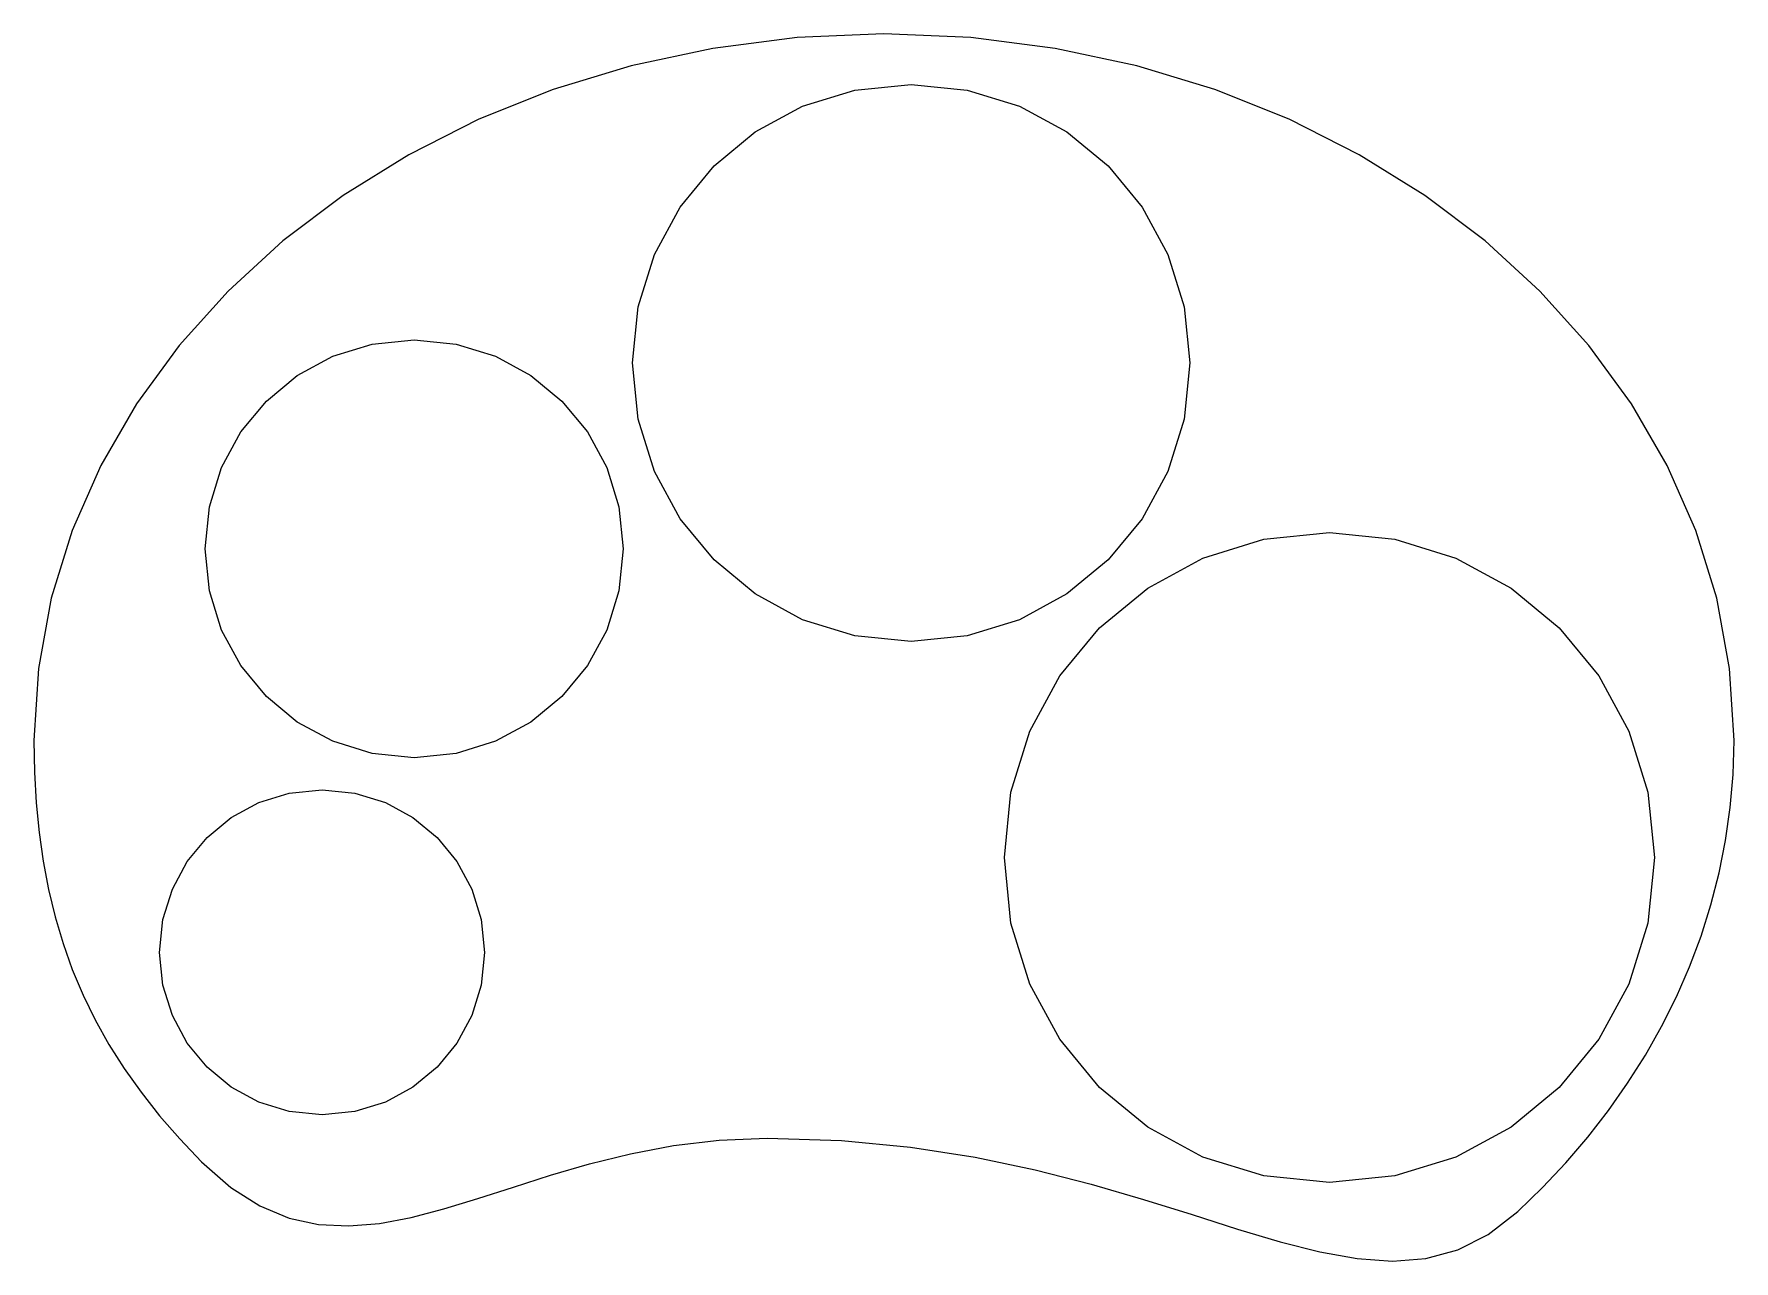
# Model space of a CAD drawing. Extents: x 8 to 124, y 20 to 104.
import ezdxf

# ---------------------------------------------------------------- set-up
doc = ezdxf.new("R2010")
doc.units = 0
doc.layers.add('palette-segments', color=7, linetype='CONTINUOUS')

msp = doc.modelspace()

# ---------------------------------------------------------------- linework, layer by layer
at = {"layer": 'palette-segments', "color": 7}
for p, q in [((66.217835, 103.538584), (60.275294, 103.289171)), ((72.160377, 103.289171), (66.217835, 103.538584)), ((66.217835, 103.538584), (66.217835, 103.538584)), ((54.504555, 102.556804), (48.934899, 101.366179)), ((60.275294, 103.289171), (54.504555, 102.556804)), ((77.931116, 102.556804), (72.160377, 103.289171)), ((83.501124, 101.366179), (77.931116, 102.556804)), ((48.934899, 101.366179), (43.594902, 99.741284)), ((88.841121, 99.741284), (83.501124, 101.366179)), ((64.230991, 99.706007), (68.070271, 100.093004)), ((68.070271, 100.093004), (71.909552, 99.706007)), ((43.594902, 99.741284), (38.514196, 97.706815)), ((60.655235, 98.596168), (64.230991, 99.706007)), ((71.909552, 99.706007), (75.485307, 98.596168)), ((93.921474, 97.706815), (88.841121, 99.741284)), ((38.514196, 97.706815), (33.722416, 95.286407)), ((57.419205, 96.839687), (60.655235, 98.596168)), ((75.485307, 98.596168), (78.721338, 96.839687)), ((98.713255, 95.286407), (93.921474, 97.706815)), ((54.599805, 94.513471), (57.419205, 96.839687)), ((78.721338, 96.839687), (81.540738, 94.513471)), ((33.722416, 95.286407), (29.248135, 92.505107)), ((52.273588, 91.694071), (54.599805, 94.513471)), ((81.540738, 94.513471), (83.866602, 91.694071)), ((103.187535, 92.505107), (98.713255, 95.286407)), ((29.248135, 92.505107), (25.120635, 89.386551)), ((107.315035, 89.386551), (103.187535, 92.505107)), ((50.51746, 88.45804), (52.273588, 91.694071)), ((83.866602, 91.694071), (85.623435, 88.45804)), ((25.120635, 89.386551), (21.369549, 85.955082)), ((49.407269, 84.882284), (50.51746, 88.45804)), ((85.623435, 88.45804), (86.733274, 84.882284)), ((111.066474, 85.955082), (107.315035, 89.386551)), ((21.369549, 85.955082), (18.023805, 82.235393)), ((49.020271, 81.043004), (49.407269, 84.882284)), ((86.733274, 84.882284), (87.120271, 81.043004)), ((114.411866, 82.235393), (111.066474, 85.955082)), ((31.210991, 82.335229), (34.090363, 82.625565)), ((34.090363, 82.625565), (36.970088, 82.335229)), ((18.023805, 82.235393), (15.11233, 78.251473)), ((26.102416, 80.185754), (28.529174, 81.503026)), ((28.529174, 81.503026), (31.210991, 82.335229)), ((36.970088, 82.335229), (39.651905, 81.503026)), ((39.651905, 81.503026), (42.078663, 80.185754)), ((117.322988, 78.251473), (114.411866, 82.235393)), ((49.407269, 77.204076), (49.020271, 81.043004)), ((49.020271, 81.043004), (49.020271, 81.043004)), ((87.120271, 81.043004), (86.733274, 77.204076)), ((23.987866, 78.440915), (26.102416, 80.185754)), ((42.078663, 80.185754), (44.193213, 78.440915)), ((15.11233, 78.251473), (12.66511, 74.028018)), ((22.24338, 76.326365), (23.987866, 78.440915)), ((44.193213, 78.440915), (45.938052, 76.326365)), ((119.77056, 74.028018), (117.322988, 78.251473)), ((50.51746, 73.627968), (49.407269, 77.204076)), ((86.733274, 77.204076), (85.623435, 73.627968)), ((20.925755, 73.899254), (22.24338, 76.326365)), ((45.938052, 76.326365), (47.255324, 73.899254)), ((12.66511, 74.028018), (10.710721, 69.588662)), ((20.093199, 71.217437), (20.925755, 73.899254)), ((47.255324, 73.899254), (48.087527, 71.217437)), ((52.273588, 70.391937), (50.51746, 73.627968)), ((85.623435, 73.627968), (83.866602, 70.391937)), ((121.724949, 69.588662), (119.77056, 74.028018)), ((19.803216, 68.338065), (20.093199, 71.217437)), ((48.087527, 71.217437), (48.377863, 68.338065)), ((54.599805, 67.57289), (52.273588, 70.391937)), ((83.866602, 70.391937), (81.540738, 67.57289)), ((10.710721, 69.588662), (9.278444, 64.958101)), ((88.02303, 67.703418), (92.19498, 68.998465)), ((92.19498, 68.998465), (96.673846, 69.450373)), ((96.673846, 69.450373), (101.152713, 68.998465)), ((101.152713, 68.998465), (105.324663, 67.703418)), ((123.156874, 64.958101), (121.724949, 69.588662)), ((20.093199, 65.458693), (19.803216, 68.338065)), ((48.377863, 68.338065), (48.087527, 65.458693)), ((57.419205, 65.246673), (54.599805, 67.57289)), ((81.540738, 67.57289), (78.721338, 65.246673)), ((84.247602, 65.654484), (88.02303, 67.703418)), ((105.324663, 67.703418), (109.100091, 65.654484)), ((20.925755, 62.776876), (20.093199, 65.458693)), ((48.087527, 65.458693), (47.255324, 62.776876)), ((60.655235, 63.490193), (57.419205, 65.246673)), ((78.721338, 65.246673), (75.485307, 63.490193)), ((80.958302, 62.940565), (84.247602, 65.654484)), ((109.100091, 65.654484), (112.389391, 62.940565)), ((9.278444, 64.958101), (8.39791, 60.160323)), ((124.03776, 60.160323), (123.156874, 64.958101)), ((22.24338, 60.349765), (20.925755, 62.776876)), ((47.255324, 62.776876), (45.938052, 60.349765)), ((64.230991, 62.380354), (60.655235, 63.490193)), ((75.485307, 63.490193), (71.909552, 62.380354)), ((78.244735, 59.651265), (80.958302, 62.940565)), ((112.389391, 62.940565), (115.102957, 59.651265)), ((68.070271, 61.993357), (64.230991, 62.380354)), ((71.909552, 62.380354), (68.070271, 61.993357)), ((8.39791, 60.160323), (8.097696, 55.220023)), ((23.987866, 58.235215), (22.24338, 60.349765)), ((45.938052, 60.349765), (44.193213, 58.235215)), ((76.195449, 55.875837), (78.244735, 59.651265)), ((115.102957, 59.651265), (117.152244, 55.875837)), ((124.337974, 55.220023), (124.03776, 60.160323)), ((26.102416, 56.490376), (23.987866, 58.235215)), ((44.193213, 58.235215), (42.078663, 56.490376)), ((28.529174, 55.172751), (26.102416, 56.490376)), ((42.078663, 56.490376), (39.651905, 55.172751)), ((74.900402, 51.70424), (76.195449, 55.875837)), ((117.152244, 55.875837), (118.447291, 51.70424)), ((8.097696, 55.220023), (8.135091, 53.064551)), ((31.210991, 54.340196), (28.529174, 55.172751)), ((39.651905, 55.172751), (36.970088, 54.340196)), ((124.27271, 52.914621), (124.337974, 55.220023)), ((34.090363, 54.050212), (31.210991, 54.340196)), ((36.970088, 54.340196), (34.090363, 54.050212)), ((34.090363, 54.050212), (34.090363, 54.050212)), ((8.135091, 53.064551), (8.250096, 50.972932)), ((124.080094, 50.63744), (124.27271, 52.914621)), ((23.470694, 50.981046), (25.556316, 51.628393)), ((25.556316, 51.628393), (27.796102, 51.854171)), ((27.796102, 51.854171), (30.035535, 51.628393)), ((30.035535, 51.628393), (32.12151, 50.981046)), ((74.448846, 47.225373), (74.900402, 51.70424)), ((118.447291, 51.70424), (118.898846, 47.225373)), ((8.250096, 50.972932), (8.44483, 48.94199)), ((21.58298, 49.956579), (23.470694, 50.981046)), ((32.12151, 50.981046), (34.009224, 49.956579)), ((123.761888, 48.390246), (124.080094, 50.63744)), ((8.44483, 48.94199), (8.722113, 46.968198)), ((19.93833, 48.599796), (21.58298, 49.956579)), ((34.009224, 49.956579), (35.653874, 48.599796)), ((18.581546, 46.954793), (19.93833, 48.599796)), ((35.653874, 48.599796), (37.010658, 46.954793)), ((123.321269, 46.175507), (123.761888, 48.390246)), ((8.722113, 46.968198), (9.085474, 45.047323)), ((17.556727, 45.067432), (18.581546, 46.954793)), ((37.010658, 46.954793), (38.035477, 45.067432)), ((74.900402, 42.746154), (74.448846, 47.225373)), ((118.898846, 47.225373), (118.447291, 42.746154)), ((122.761763, 43.996046), (123.321269, 46.175507)), ((9.085474, 45.047323), (9.537382, 43.176543)), ((16.90938, 42.981457), (17.556727, 45.067432)), ((38.035477, 45.067432), (38.682824, 42.981457)), ((9.537382, 43.176543), (10.08066, 41.351976)), ((122.085841, 41.853979), (122.761763, 43.996046)), ((16.683602, 40.741671), (16.90938, 42.981457)), ((38.682824, 42.981457), (38.908602, 40.741671)), ((76.195449, 38.574557), (74.900402, 42.746154)), ((118.447291, 42.746154), (117.152244, 38.574557)), ((121.296324, 39.752129), (122.085841, 41.853979)), ((10.08066, 41.351976), (10.71813, 39.569743)), ((16.90938, 38.501884), (16.683602, 40.741671)), ((38.908602, 40.741671), (38.682824, 38.501884)), ((10.71813, 39.569743), (11.452966, 37.826315)), ((120.396035, 37.692965), (121.296324, 39.752129)), ((17.556727, 36.416262), (16.90938, 38.501884)), ((38.682824, 38.501884), (38.035477, 36.416262)), ((78.244735, 34.798776), (76.195449, 38.574557)), ((117.152244, 38.574557), (115.102957, 34.798776)), ((11.452966, 37.826315), (12.287638, 36.118871)), ((119.388149, 35.677898), (120.396035, 37.692965)), ((12.287638, 36.118871), (13.225321, 34.442823)), ((18.581546, 34.528901), (17.556727, 36.416262)), ((38.035477, 36.416262), (37.010658, 34.528901)), ((118.275488, 33.710104), (119.388149, 35.677898)), ((13.225321, 34.442823), (14.268838, 32.794646)), ((19.93833, 32.884251), (18.581546, 34.528901)), ((37.010658, 34.528901), (35.653874, 32.884251)), ((80.958302, 31.509829), (78.244735, 34.798776)), ((115.102957, 34.798776), (112.389391, 31.509829)), ((117.061227, 31.792051), (118.275488, 33.710104)), ((14.268838, 32.794646), (15.42101, 31.171162)), ((21.58298, 31.527115), (19.93833, 32.884251)), ((35.653874, 32.884251), (34.009224, 31.527115)), ((23.470694, 30.502648), (21.58298, 31.527115)), ((34.009224, 31.527115), (32.12151, 30.502648)), ((84.247602, 28.796262), (80.958302, 31.509829)), ((112.389391, 31.509829), (109.100091, 28.796262)), ((115.747482, 29.925857), (117.061227, 31.792051)), ((15.42101, 31.171162), (16.684307, 29.568493)), ((25.556316, 29.854948), (23.470694, 30.502648)), ((32.12151, 30.502648), (30.035535, 29.854948)), ((16.684307, 29.568493), (18.062257, 27.983109)), ((27.796102, 29.629171), (25.556316, 29.854948)), ((30.035535, 29.854948), (27.796102, 29.629171)), ((27.796102, 29.629171), (27.796102, 29.629171)), ((114.337782, 28.11399), (115.747482, 29.925857)), ((18.062257, 27.983109), (19.55733, 26.411484)), ((51.82803, 27.532965), (54.943763, 27.906909)), ((54.943763, 27.906909), (58.236591, 28.043434)), ((58.236591, 28.043434), (63.306007, 27.878334)), ((88.02303, 26.746623), (84.247602, 28.796262)), ((109.100091, 28.796262), (105.324663, 26.746623)), ((112.835655, 26.359273), (114.337782, 28.11399)), ((46.07493, 26.278134), (48.875985, 26.972754)), ((48.875985, 26.972754), (51.82803, 27.532965)), ((63.306007, 27.878334), (68.03711, 27.42184)), ((68.03711, 27.42184), (72.448596, 26.732512)), ((92.19498, 25.451576), (88.02303, 26.746623)), ((105.324663, 26.746623), (101.152713, 25.451576)), ((19.55733, 26.411484), (21.549819, 24.659943)), ((43.412163, 25.502023), (46.07493, 26.278134)), ((72.448596, 26.732512), (76.560574, 25.868207)), ((76.560574, 25.868207), (80.392446, 24.887132)), ((111.24251, 24.663471), (112.835655, 26.359273)), ((21.549819, 24.659943), (23.539132, 23.398409)), ((38.449285, 23.910996), (40.874632, 24.695573)), ((40.874632, 24.695573), (43.412163, 25.502023)), ((80.392446, 24.887132), (83.963263, 23.847143)), ((96.673846, 25.000373), (92.19498, 25.451576)), ((101.152713, 25.451576), (96.673846, 25.000373)), ((96.673846, 25.000373), (96.673846, 25.000373)), ((109.56223, 23.029404), (111.24251, 24.663471)), ((23.539132, 23.398409), (25.537971, 22.574321)), ((36.123774, 23.200148), (38.449285, 23.910996)), ((83.963263, 23.847143), (87.291721, 22.807154)), ((25.537971, 22.574321), (27.559035, 22.136171)), ((27.559035, 22.136171), (29.615377, 22.031748)), ((29.615377, 22.031748), (31.719696, 22.208843)), ((31.719696, 22.208843), (33.884694, 22.615596)), ((33.884694, 22.615596), (36.123774, 23.200148)), ((87.291721, 22.807154), (90.398282, 21.825021)), ((107.539402, 21.454604), (109.56223, 23.029404)), ((90.398282, 21.825021), (93.301291, 20.958598)), ((93.301291, 20.958598), (96.020855, 20.266448)), ((105.448488, 20.403326), (107.539402, 21.454604)), ((96.020855, 20.266448), (98.576377, 19.806426)), ((98.576377, 19.806426), (100.986555, 19.637446)), ((100.986555, 19.637446), (103.270791, 19.817009)), ((103.270791, 19.817009), (105.448488, 20.403326))]:
    msp.add_line(p, q, dxfattribs=at)

doc.saveas('drawing.dxf')
